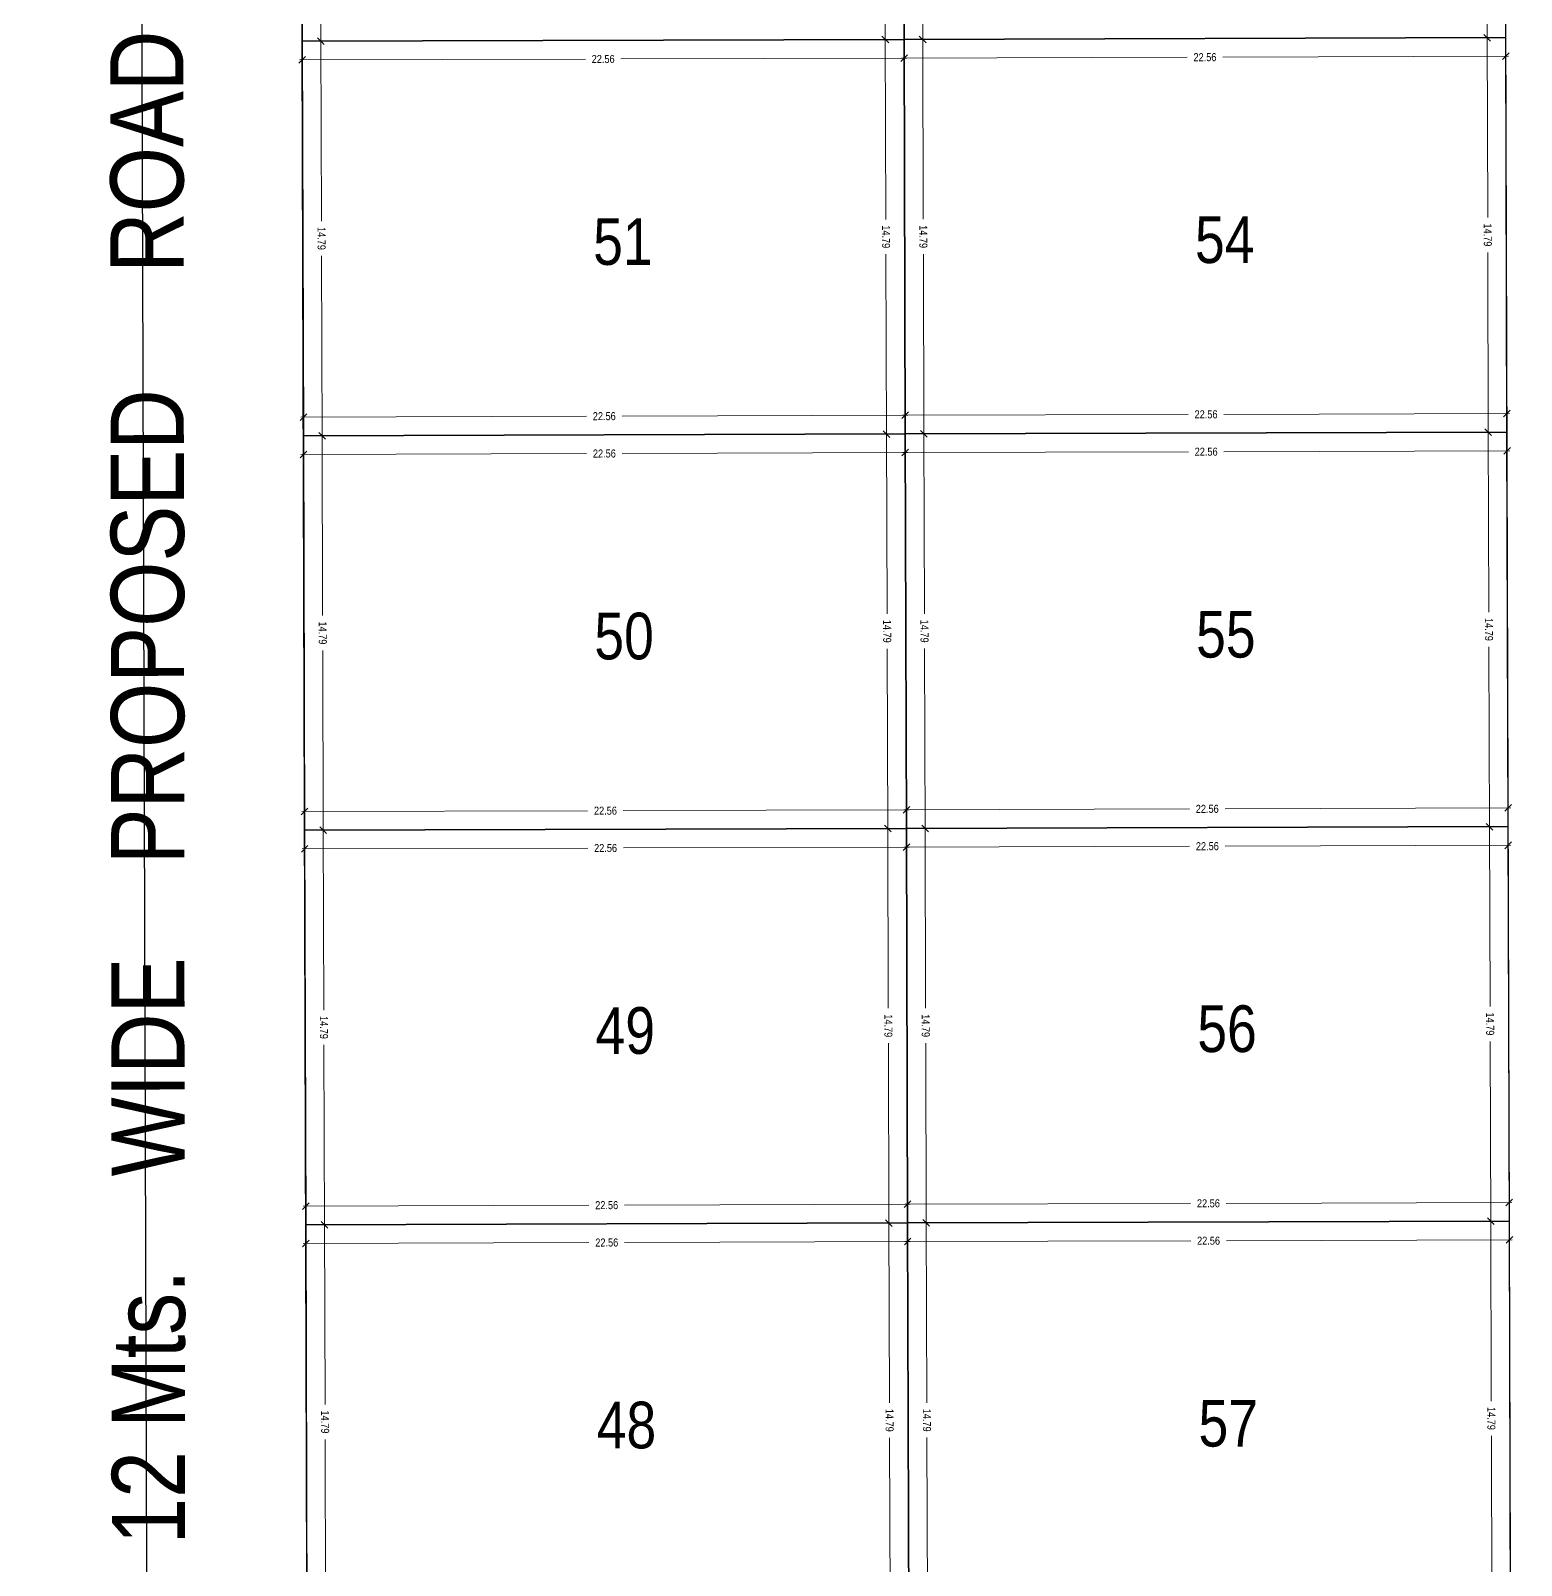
# Model space of a CAD drawing. Header units: millimetres. Extents: x 29397 to 29927, y 26123 to 26652.
# Drawn here: x 29638.2 to 29694.1, y 26311.1 to 26368.6 of the extents above; entities that cross this region are included whole.
import ezdxf
from ezdxf.enums import TextEntityAlignment as Align

# ---------------------------------------------------------------- set-up
doc = ezdxf.new("R2010")
doc.units = ezdxf.units.MM
doc.header["$LTSCALE"] = 0.3
doc.linetypes.add('CENTER', pattern=[0])
for name, color, linetype in [('_IndivSubPlot', 180, 'Continuous'), ('_IndivSubPlot_DIMENSION', 7, 'Continuous'), ('_InternalRoad', 3, 'Continuous')]:
    doc.layers.add(name, color=color, linetype=linetype)
doc.layers.get('0').off()
doc.styles.add('PreDCRFont', font='ARIALN.TTF')
doc.dimstyles.new('PDCR-PLOT-INT', dxfattribs={"dimtxt": 0.3, "dimasz": 0.25, "dimexe": 0.25, "dimexo": 0.25, "dimgap": 0.25, "dimtad": 0, "dimzin": 0, "dimdsep": 46, "dimtxsty": 'PreDCRFont', "dimblk": 'OBLIQUE', "dimcen": 0.5, "dimdle": 0.1, "dimadec": 0, "dimazin": 0, "dimtfac": 1, "dimtix": 1, "dimtofl": 0, "dimtmove": 1, "dimatfit": 1, "dimfxl": 1, "dimtolj": 1, "dimtzin": 0, "dimlwd": 15, "dimarcsym": 0})

# ---------------------------------------------------------------- blocks, each defined once
blk = doc.blocks.new('_Oblique')
at = {"color": 0, "linetype": 'ByBlock', "lineweight": -2}
blk.add_line((-0.5, -0.5), (0.5, 0.5), dxfattribs=at)
blk = doc.blocks.new('*D480')
at = {"layer": '_IndivSubPlot_DIMENSION', "color": 0, "lineweight": 15, "transparency": 16777216}
for p, q in [((29649.012, 26381.511), (29649.03, 26375.435)), ((29649.053, 26368.099), (29649.034, 26374.175))]:
    blk.add_line(p, q, dxfattribs=at)
at = {"layer": '_IndivSubPlot_DIMENSION', "color": 0, "lineweight": 15, "transparency": 16777216, "xscale": 0.25, "yscale": 0.25, "zscale": 0.25}
for p, rotation in [((29649.012, 26381.411), 90.17353337459723), ((29649.052, 26368.199), 270.1735333745972)]:
    blk.add_blockref('_Oblique', p, dxfattribs=dict(at, rotation=rotation))
at = {"layer": '_IndivSubPlot_DIMENSION', "color": 0, "lineweight": 15, "transparency": 16777216, "insert": (29649.032, 26374.805), "char_height": 0.3, "attachment_point": 5, "rotation": 270.17353, "style": 'PreDCRFont'}
blk.add_mtext('\\A1;13.21', dxfattribs=at)
blk = doc.blocks.new('*D482')
at = {"layer": '_IndivSubPlot_DIMENSION', "color": 0, "lineweight": 15, "transparency": 16777216}
for p, q in [((29670.161, 26385.109), (29670.185, 26377.29)), ((29670.212, 26368.163), (29670.189, 26375.981))]:
    blk.add_line(p, q, dxfattribs=at)
at = {"layer": '_IndivSubPlot_DIMENSION', "color": 0, "lineweight": 15, "transparency": 16777216, "xscale": 0.25, "yscale": 0.25, "zscale": 0.25}
for p, rotation in [((29670.161, 26385.009), 90.17353337461672), ((29670.212, 26368.263), 270.1735333746167)]:
    blk.add_blockref('_Oblique', p, dxfattribs=dict(at, rotation=rotation))
at = {"layer": '_IndivSubPlot_DIMENSION', "color": 0, "lineweight": 15, "transparency": 16777216, "insert": (29670.187, 26376.636), "char_height": 0.3, "attachment_point": 5, "rotation": 270.17353, "style": 'PreDCRFont'}
blk.add_mtext('\\A1;16.75', dxfattribs=at)
blk = doc.blocks.new('*D545')
at = {"layer": '_IndivSubPlot_DIMENSION', "color": 0, "lineweight": 15, "transparency": 16777216}
for p, q in [((29671.561, 26385.113), (29671.585, 26377.294)), ((29671.612, 26368.167), (29671.589, 26375.985))]:
    blk.add_line(p, q, dxfattribs=at)
at = {"layer": '_IndivSubPlot_DIMENSION', "color": 0, "lineweight": 15, "transparency": 16777216, "xscale": 0.25, "yscale": 0.25, "zscale": 0.25}
for p, rotation in [((29671.561, 26385.013), 90.17353337461677), ((29671.612, 26368.267), 270.1735333746168)]:
    blk.add_blockref('_Oblique', p, dxfattribs=dict(at, rotation=rotation))
at = {"layer": '_IndivSubPlot_DIMENSION', "color": 0, "lineweight": 15, "transparency": 16777216, "insert": (29671.587, 26376.64), "char_height": 0.3, "attachment_point": 5, "rotation": 270.17353, "style": 'PreDCRFont'}
blk.add_mtext('\\A1;16.75', dxfattribs=at)
blk = doc.blocks.new('*D547')
at = {"layer": '_IndivSubPlot_DIMENSION', "color": 0, "lineweight": 15, "transparency": 16777216}
for p, q in [((29692.729, 26382.71), (29692.748, 26376.125)), ((29692.772, 26368.231), (29692.752, 26374.817))]:
    blk.add_line(p, q, dxfattribs=at)
at = {"layer": '_IndivSubPlot_DIMENSION', "color": 0, "lineweight": 15, "transparency": 16777216, "xscale": 0.25, "yscale": 0.25, "zscale": 0.25}
for p, rotation in [((29692.729, 26382.61), 90.17353337461518), ((29692.772, 26368.331), 270.1735333746152)]:
    blk.add_blockref('_Oblique', p, dxfattribs=dict(at, rotation=rotation))
at = {"layer": '_IndivSubPlot_DIMENSION', "color": 0, "lineweight": 15, "transparency": 16777216, "insert": (29692.75, 26375.471), "char_height": 0.3, "attachment_point": 5, "rotation": 270.17353, "style": 'PreDCRFont'}
blk.add_mtext('\\A1;14.28', dxfattribs=at)
blk = doc.blocks.new('*D985')
at = {"layer": '_IndivSubPlot_DIMENSION', "color": 0, "lineweight": 15, "transparency": 16777216}
for p, q in [((29670.949, 26323.195), (29681.662, 26323.227)), ((29693.709, 26323.264), (29682.996, 26323.231))]:
    blk.add_line(p, q, dxfattribs=at)
at = {"layer": '_IndivSubPlot_DIMENSION', "color": 0, "lineweight": 15, "transparency": 16777216, "xscale": 0.25, "yscale": 0.25, "zscale": 0.25}
for p, rotation in [((29671.049, 26323.195), 180.1735333746284), ((29693.609, 26323.263), 0.1735333746283984)]:
    blk.add_blockref('_Oblique', p, dxfattribs=dict(at, rotation=rotation))
at = {"layer": '_IndivSubPlot_DIMENSION', "color": 0, "lineweight": 15, "transparency": 16777216, "insert": (29682.329, 26323.229), "char_height": 0.3, "attachment_point": 5, "rotation": 0.17353, "style": 'PreDCRFont'}
blk.add_mtext('\\A1;22.56', dxfattribs=at)
blk = doc.blocks.new('*D986')
at = {"layer": '_IndivSubPlot_DIMENSION', "color": 0, "lineweight": 15, "transparency": 16777216}
for p, q in [((29671.746, 26323.997), (29671.767, 26317.156)), ((29671.792, 26309.007), (29671.771, 26315.848))]:
    blk.add_line(p, q, dxfattribs=at)
at = {"layer": '_IndivSubPlot_DIMENSION', "color": 0, "lineweight": 15, "transparency": 16777216, "xscale": 0.25, "yscale": 0.25, "zscale": 0.25}
for p, rotation in [((29671.747, 26323.897), 90.17353337460429), ((29671.791, 26309.107), 270.1735333746042)]:
    blk.add_blockref('_Oblique', p, dxfattribs=dict(at, rotation=rotation))
at = {"layer": '_IndivSubPlot_DIMENSION', "color": 0, "lineweight": 15, "transparency": 16777216, "insert": (29671.769, 26316.502), "char_height": 0.3, "attachment_point": 5, "rotation": 270.17353, "style": 'PreDCRFont'}
blk.add_mtext('\\A1;14.79', dxfattribs=at)
blk = doc.blocks.new('*D988')
at = {"layer": '_IndivSubPlot_DIMENSION', "color": 0, "lineweight": 15, "transparency": 16777216}
for p, q in [((29692.906, 26324.061), (29692.927, 26317.22)), ((29692.952, 26309.071), (29692.931, 26315.912))]:
    blk.add_line(p, q, dxfattribs=at)
at = {"layer": '_IndivSubPlot_DIMENSION', "color": 0, "lineweight": 15, "transparency": 16777216, "xscale": 0.25, "yscale": 0.25, "zscale": 0.25}
for p, rotation in [((29692.906, 26323.961), 90.17353337460419), ((29692.951, 26309.171), 270.1735333746042)]:
    blk.add_blockref('_Oblique', p, dxfattribs=dict(at, rotation=rotation))
at = {"layer": '_IndivSubPlot_DIMENSION', "color": 0, "lineweight": 15, "transparency": 16777216, "insert": (29692.929, 26316.566), "char_height": 0.3, "attachment_point": 5, "rotation": 270.17353, "style": 'PreDCRFont'}
blk.add_mtext('\\A1;14.79', dxfattribs=at)
blk = doc.blocks.new('*D989')
at = {"layer": '_IndivSubPlot_DIMENSION', "color": 0, "lineweight": 15, "transparency": 16777216}
for p, q in [((29670.904, 26337.985), (29681.617, 26338.017)), ((29693.664, 26338.054), (29682.951, 26338.021))]:
    blk.add_line(p, q, dxfattribs=at)
at = {"layer": '_IndivSubPlot_DIMENSION', "color": 0, "lineweight": 15, "transparency": 16777216, "xscale": 0.25, "yscale": 0.25, "zscale": 0.25}
for p, rotation in [((29693.564, 26338.053), 0.1735333746283984), ((29671.004, 26337.985), 180.1735333746284)]:
    blk.add_blockref('_Oblique', p, dxfattribs=dict(at, rotation=rotation))
at = {"layer": '_IndivSubPlot_DIMENSION', "color": 0, "lineweight": 15, "transparency": 16777216, "insert": (29682.284, 26338.019), "char_height": 0.3, "attachment_point": 5, "rotation": 0.17353, "style": 'PreDCRFont'}
blk.add_mtext('\\A1;22.56', dxfattribs=at)
blk = doc.blocks.new('*D990')
at = {"layer": '_IndivSubPlot_DIMENSION', "color": 0, "lineweight": 15, "transparency": 16777216}
for p, q in [((29671.701, 26338.787), (29671.722, 26331.946)), ((29671.747, 26323.797), (29671.726, 26330.638))]:
    blk.add_line(p, q, dxfattribs=at)
at = {"layer": '_IndivSubPlot_DIMENSION', "color": 0, "lineweight": 15, "transparency": 16777216, "xscale": 0.25, "yscale": 0.25, "zscale": 0.25}
for p, rotation in [((29671.702, 26338.687), 90.17353337461829), ((29671.747, 26323.897), 270.1735333746183)]:
    blk.add_blockref('_Oblique', p, dxfattribs=dict(at, rotation=rotation))
at = {"layer": '_IndivSubPlot_DIMENSION', "color": 0, "lineweight": 15, "transparency": 16777216, "insert": (29671.724, 26331.292), "char_height": 0.3, "attachment_point": 5, "rotation": 270.17353, "style": 'PreDCRFont'}
blk.add_mtext('\\A1;14.79', dxfattribs=at)
blk = doc.blocks.new('*D991')
at = {"layer": '_IndivSubPlot_DIMENSION', "color": 0, "lineweight": 15, "transparency": 16777216}
for p, q in [((29670.944, 26324.595), (29681.657, 26324.627)), ((29693.704, 26324.664), (29682.991, 26324.631))]:
    blk.add_line(p, q, dxfattribs=at)
at = {"layer": '_IndivSubPlot_DIMENSION', "color": 0, "lineweight": 15, "transparency": 16777216, "xscale": 0.25, "yscale": 0.25, "zscale": 0.25}
for p, rotation in [((29671.044, 26324.595), 180.1735333746284), ((29693.604, 26324.663), 0.1735333746283658)]:
    blk.add_blockref('_Oblique', p, dxfattribs=dict(at, rotation=rotation))
at = {"layer": '_IndivSubPlot_DIMENSION', "color": 0, "lineweight": 15, "transparency": 16777216, "insert": (29682.324, 26324.629), "char_height": 0.3, "attachment_point": 5, "rotation": 0.17353, "style": 'PreDCRFont'}
blk.add_mtext('\\A1;22.56', dxfattribs=at)
blk = doc.blocks.new('*D992')
at = {"layer": '_IndivSubPlot_DIMENSION', "color": 0, "lineweight": 15, "transparency": 16777216}
for p, q in [((29692.861, 26338.851), (29692.882, 26332.01)), ((29692.907, 26323.861), (29692.886, 26330.702))]:
    blk.add_line(p, q, dxfattribs=at)
at = {"layer": '_IndivSubPlot_DIMENSION', "color": 0, "lineweight": 15, "transparency": 16777216, "xscale": 0.25, "yscale": 0.25, "zscale": 0.25}
for p, rotation in [((29692.862, 26338.751), 90.17353337461834), ((29692.906, 26323.961), 270.1735333746183)]:
    blk.add_blockref('_Oblique', p, dxfattribs=dict(at, rotation=rotation))
at = {"layer": '_IndivSubPlot_DIMENSION', "color": 0, "lineweight": 15, "transparency": 16777216, "insert": (29692.884, 26331.356), "char_height": 0.3, "attachment_point": 5, "rotation": 270.17353, "style": 'PreDCRFont'}
blk.add_mtext('\\A1;14.79', dxfattribs=at)
blk = doc.blocks.new('*D993')
at = {"layer": '_IndivSubPlot_DIMENSION', "color": 0, "lineweight": 15, "transparency": 16777216}
for p, q in [((29670.859, 26352.775), (29681.572, 26352.807)), ((29693.619, 26352.843), (29682.906, 26352.811))]:
    blk.add_line(p, q, dxfattribs=at)
at = {"layer": '_IndivSubPlot_DIMENSION', "color": 0, "lineweight": 15, "transparency": 16777216, "xscale": 0.25, "yscale": 0.25, "zscale": 0.25}
for p, rotation in [((29670.959, 26352.775), 180.1735333746191), ((29693.519, 26352.843), 0.1735333746191259)]:
    blk.add_blockref('_Oblique', p, dxfattribs=dict(at, rotation=rotation))
at = {"layer": '_IndivSubPlot_DIMENSION', "color": 0, "lineweight": 15, "transparency": 16777216, "insert": (29682.239, 26352.809), "char_height": 0.3, "attachment_point": 5, "rotation": 0.17353, "style": 'PreDCRFont'}
blk.add_mtext('\\A1;22.56', dxfattribs=at)
blk = doc.blocks.new('*D994')
at = {"layer": '_IndivSubPlot_DIMENSION', "color": 0, "lineweight": 15, "transparency": 16777216}
for p, q in [((29671.657, 26353.577), (29671.677, 26346.736)), ((29671.702, 26338.587), (29671.681, 26345.428))]:
    blk.add_line(p, q, dxfattribs=at)
at = {"layer": '_IndivSubPlot_DIMENSION', "color": 0, "lineweight": 15, "transparency": 16777216, "xscale": 0.25, "yscale": 0.25, "zscale": 0.25}
for p, rotation in [((29671.657, 26353.477), 90.17353337461844), ((29671.702, 26338.687), 270.1735333746184)]:
    blk.add_blockref('_Oblique', p, dxfattribs=dict(at, rotation=rotation))
at = {"layer": '_IndivSubPlot_DIMENSION', "color": 0, "lineweight": 15, "transparency": 16777216, "insert": (29671.679, 26346.082), "char_height": 0.3, "attachment_point": 5, "rotation": 270.17353, "style": 'PreDCRFont'}
blk.add_mtext('\\A1;14.79', dxfattribs=at)
blk = doc.blocks.new('*D995')
at = {"layer": '_IndivSubPlot_DIMENSION', "color": 0, "lineweight": 15, "transparency": 16777216}
for p, q in [((29670.9, 26339.385), (29681.613, 26339.417)), ((29693.66, 26339.453), (29682.947, 26339.421))]:
    blk.add_line(p, q, dxfattribs=at)
at = {"layer": '_IndivSubPlot_DIMENSION', "color": 0, "lineweight": 15, "transparency": 16777216, "xscale": 0.25, "yscale": 0.25, "zscale": 0.25}
for p, rotation in [((29671, 26339.385), 180.1735333746284), ((29693.56, 26339.453), 0.1735333746283658)]:
    blk.add_blockref('_Oblique', p, dxfattribs=dict(at, rotation=rotation))
at = {"layer": '_IndivSubPlot_DIMENSION', "color": 0, "lineweight": 15, "transparency": 16777216, "insert": (29682.28, 26339.419), "char_height": 0.3, "attachment_point": 5, "rotation": 0.17353, "style": 'PreDCRFont'}
blk.add_mtext('\\A1;22.56', dxfattribs=at)
blk = doc.blocks.new('*D996')
at = {"layer": '_IndivSubPlot_DIMENSION', "color": 0, "lineweight": 15, "transparency": 16777216}
for p, q in [((29692.817, 26353.641), (29692.837, 26346.8)), ((29692.862, 26338.651), (29692.841, 26345.492))]:
    blk.add_line(p, q, dxfattribs=at)
at = {"layer": '_IndivSubPlot_DIMENSION', "color": 0, "lineweight": 15, "transparency": 16777216, "xscale": 0.25, "yscale": 0.25, "zscale": 0.25}
for p, rotation in [((29692.817, 26353.541), 90.17353337460435), ((29692.862, 26338.751), 270.1735333746043)]:
    blk.add_blockref('_Oblique', p, dxfattribs=dict(at, rotation=rotation))
at = {"layer": '_IndivSubPlot_DIMENSION', "color": 0, "lineweight": 15, "transparency": 16777216, "insert": (29692.839, 26346.146), "char_height": 0.3, "attachment_point": 5, "rotation": 270.17353, "style": 'PreDCRFont'}
blk.add_mtext('\\A1;14.79', dxfattribs=at)
blk = doc.blocks.new('*D997')
at = {"layer": '_IndivSubPlot_DIMENSION', "color": 0, "lineweight": 15, "transparency": 16777216}
for p, q in [((29670.814, 26367.564), (29681.527, 26367.597)), ((29693.574, 26367.633), (29682.861, 26367.601))]:
    blk.add_line(p, q, dxfattribs=at)
at = {"layer": '_IndivSubPlot_DIMENSION', "color": 0, "lineweight": 15, "transparency": 16777216, "xscale": 0.25, "yscale": 0.25, "zscale": 0.25}
for p, rotation in [((29670.914, 26367.565), 180.1735333746098), ((29693.474, 26367.633), 0.1735333746098533)]:
    blk.add_blockref('_Oblique', p, dxfattribs=dict(at, rotation=rotation))
at = {"layer": '_IndivSubPlot_DIMENSION', "color": 0, "lineweight": 15, "transparency": 16777216, "insert": (29682.194, 26367.599), "char_height": 0.3, "attachment_point": 5, "rotation": 0.17353, "style": 'PreDCRFont'}
blk.add_mtext('\\A1;22.56', dxfattribs=at)
blk = doc.blocks.new('*D998')
at = {"layer": '_IndivSubPlot_DIMENSION', "color": 0, "lineweight": 15, "transparency": 16777216}
for p, q in [((29671.612, 26368.367), (29671.633, 26361.526)), ((29671.657, 26353.377), (29671.637, 26360.218))]:
    blk.add_line(p, q, dxfattribs=at)
at = {"layer": '_IndivSubPlot_DIMENSION', "color": 0, "lineweight": 15, "transparency": 16777216, "xscale": 0.25, "yscale": 0.25, "zscale": 0.25}
for p, rotation in [((29671.612, 26368.267), 90.17353337461844), ((29671.657, 26353.477), 270.1735333746184)]:
    blk.add_blockref('_Oblique', p, dxfattribs=dict(at, rotation=rotation))
at = {"layer": '_IndivSubPlot_DIMENSION', "color": 0, "lineweight": 15, "transparency": 16777216, "insert": (29671.635, 26360.872), "char_height": 0.3, "attachment_point": 5, "rotation": 270.17353, "style": 'PreDCRFont'}
blk.add_mtext('\\A1;14.79', dxfattribs=at)
blk = doc.blocks.new('*D999')
at = {"layer": '_IndivSubPlot_DIMENSION', "color": 0, "lineweight": 15, "transparency": 16777216}
for p, q in [((29670.855, 26354.174), (29681.568, 26354.207)), ((29693.615, 26354.243), (29682.902, 26354.211))]:
    blk.add_line(p, q, dxfattribs=at)
at = {"layer": '_IndivSubPlot_DIMENSION', "color": 0, "lineweight": 15, "transparency": 16777216, "xscale": 0.25, "yscale": 0.25, "zscale": 0.25}
for p, rotation in [((29670.955, 26354.175), 180.1735333746191), ((29693.515, 26354.243), 0.1735333746190914)]:
    blk.add_blockref('_Oblique', p, dxfattribs=dict(at, rotation=rotation))
at = {"layer": '_IndivSubPlot_DIMENSION', "color": 0, "lineweight": 15, "transparency": 16777216, "insert": (29682.235, 26354.209), "char_height": 0.3, "attachment_point": 5, "rotation": 0.17353, "style": 'PreDCRFont'}
blk.add_mtext('\\A1;22.56', dxfattribs=at)
blk = doc.blocks.new('*D1000')
at = {"layer": '_IndivSubPlot_DIMENSION', "color": 0, "lineweight": 15, "transparency": 16777216}
for p, q in [((29692.772, 26368.431), (29692.793, 26361.59)), ((29692.817, 26353.441), (29692.796, 26360.282))]:
    blk.add_line(p, q, dxfattribs=at)
at = {"layer": '_IndivSubPlot_DIMENSION', "color": 0, "lineweight": 15, "transparency": 16777216, "xscale": 0.25, "yscale": 0.25, "zscale": 0.25}
for p, rotation in [((29692.772, 26368.331), 90.17353337461847), ((29692.817, 26353.541), 270.1735333746185)]:
    blk.add_blockref('_Oblique', p, dxfattribs=dict(at, rotation=rotation))
at = {"layer": '_IndivSubPlot_DIMENSION', "color": 0, "lineweight": 15, "transparency": 16777216, "insert": (29692.794, 26360.936), "char_height": 0.3, "attachment_point": 5, "rotation": 270.17353, "style": 'PreDCRFont'}
blk.add_mtext('\\A1;14.79', dxfattribs=at)
blk = doc.blocks.new('*D1001')
at = {"layer": '_IndivSubPlot_DIMENSION', "color": 0, "lineweight": 15, "transparency": 16777216}
for p, q in [((29648.254, 26367.496), (29658.967, 26367.529)), ((29671.014, 26367.565), (29660.301, 26367.533))]:
    blk.add_line(p, q, dxfattribs=at)
at = {"layer": '_IndivSubPlot_DIMENSION', "color": 0, "lineweight": 15, "transparency": 16777216, "xscale": 0.25, "yscale": 0.25, "zscale": 0.25}
for p, rotation in [((29648.354, 26367.496), 180.1735333746098), ((29670.914, 26367.565), 0.1735333746098533)]:
    blk.add_blockref('_Oblique', p, dxfattribs=dict(at, rotation=rotation))
at = {"layer": '_IndivSubPlot_DIMENSION', "color": 0, "lineweight": 15, "transparency": 16777216, "insert": (29659.634, 26367.531), "char_height": 0.3, "attachment_point": 5, "rotation": 0.17353, "style": 'PreDCRFont'}
blk.add_mtext('\\A1;22.56', dxfattribs=at)
blk = doc.blocks.new('*D1002')
at = {"layer": '_IndivSubPlot_DIMENSION', "color": 0, "lineweight": 15, "transparency": 16777216}
for p, q in [((29649.052, 26368.299), (29649.073, 26361.457)), ((29649.097, 26353.309), (29649.077, 26360.15))]:
    blk.add_line(p, q, dxfattribs=at)
at = {"layer": '_IndivSubPlot_DIMENSION', "color": 0, "lineweight": 15, "transparency": 16777216, "xscale": 0.25, "yscale": 0.25, "zscale": 0.25}
for p, rotation in [((29649.052, 26368.199), 90.17353337461844), ((29649.097, 26353.409), 270.1735333746184)]:
    blk.add_blockref('_Oblique', p, dxfattribs=dict(at, rotation=rotation))
at = {"layer": '_IndivSubPlot_DIMENSION', "color": 0, "lineweight": 15, "transparency": 16777216, "insert": (29649.075, 26360.804), "char_height": 0.3, "attachment_point": 5, "rotation": 270.17353, "style": 'PreDCRFont'}
blk.add_mtext('\\A1;14.79', dxfattribs=at)
blk = doc.blocks.new('*D1003')
at = {"layer": '_IndivSubPlot_DIMENSION', "color": 0, "lineweight": 15, "transparency": 16777216}
for p, q in [((29648.295, 26354.106), (29659.008, 26354.139)), ((29671.055, 26354.175), (29660.342, 26354.143))]:
    blk.add_line(p, q, dxfattribs=at)
at = {"layer": '_IndivSubPlot_DIMENSION', "color": 0, "lineweight": 15, "transparency": 16777216, "xscale": 0.25, "yscale": 0.25, "zscale": 0.25}
for p, rotation in [((29670.955, 26354.175), 0.1735333746283658), ((29648.395, 26354.106), 180.1735333746284)]:
    blk.add_blockref('_Oblique', p, dxfattribs=dict(at, rotation=rotation))
at = {"layer": '_IndivSubPlot_DIMENSION', "color": 0, "lineweight": 15, "transparency": 16777216, "insert": (29659.675, 26354.141), "char_height": 0.3, "attachment_point": 5, "rotation": 0.17353, "style": 'PreDCRFont'}
blk.add_mtext('\\A1;22.56', dxfattribs=at)
blk = doc.blocks.new('*D1004')
at = {"layer": '_IndivSubPlot_DIMENSION', "color": 0, "lineweight": 15, "transparency": 16777216}
for p, q in [((29670.212, 26368.363), (29670.233, 26361.521)), ((29670.257, 26353.373), (29670.237, 26360.214))]:
    blk.add_line(p, q, dxfattribs=at)
at = {"layer": '_IndivSubPlot_DIMENSION', "color": 0, "lineweight": 15, "transparency": 16777216, "xscale": 0.25, "yscale": 0.25, "zscale": 0.25}
for p, rotation in [((29670.212, 26368.263), 90.17353337461844), ((29670.257, 26353.473), 270.1735333746184)]:
    blk.add_blockref('_Oblique', p, dxfattribs=dict(at, rotation=rotation))
at = {"layer": '_IndivSubPlot_DIMENSION', "color": 0, "lineweight": 15, "transparency": 16777216, "insert": (29670.235, 26360.868), "char_height": 0.3, "attachment_point": 5, "rotation": 270.17353, "style": 'PreDCRFont'}
blk.add_mtext('\\A1;14.79', dxfattribs=at)
blk = doc.blocks.new('*D1005')
at = {"layer": '_IndivSubPlot_DIMENSION', "color": 0, "lineweight": 15, "transparency": 16777216}
for p, q in [((29648.299, 26352.706), (29659.012, 26352.739)), ((29671.059, 26352.775), (29660.346, 26352.743))]:
    blk.add_line(p, q, dxfattribs=at)
at = {"layer": '_IndivSubPlot_DIMENSION', "color": 0, "lineweight": 15, "transparency": 16777216, "xscale": 0.25, "yscale": 0.25, "zscale": 0.25}
for p, rotation in [((29648.399, 26352.706), 180.1735333746284), ((29670.959, 26352.775), 0.1735333746283984)]:
    blk.add_blockref('_Oblique', p, dxfattribs=dict(at, rotation=rotation))
at = {"layer": '_IndivSubPlot_DIMENSION', "color": 0, "lineweight": 15, "transparency": 16777216, "insert": (29659.679, 26352.741), "char_height": 0.3, "attachment_point": 5, "rotation": 0.17353, "style": 'PreDCRFont'}
blk.add_mtext('\\A1;22.56', dxfattribs=at)
blk = doc.blocks.new('*D1006')
at = {"layer": '_IndivSubPlot_DIMENSION', "color": 0, "lineweight": 15, "transparency": 16777216}
for p, q in [((29649.097, 26353.509), (29649.118, 26346.667)), ((29649.142, 26338.519), (29649.121, 26345.36))]:
    blk.add_line(p, q, dxfattribs=at)
at = {"layer": '_IndivSubPlot_DIMENSION', "color": 0, "lineweight": 15, "transparency": 16777216, "xscale": 0.25, "yscale": 0.25, "zscale": 0.25}
for p, rotation in [((29649.097, 26353.409), 90.17353337461844), ((29649.142, 26338.619), 270.1735333746184)]:
    blk.add_blockref('_Oblique', p, dxfattribs=dict(at, rotation=rotation))
at = {"layer": '_IndivSubPlot_DIMENSION', "color": 0, "lineweight": 15, "transparency": 16777216, "insert": (29649.119, 26346.014), "char_height": 0.3, "attachment_point": 5, "rotation": 270.17353, "style": 'PreDCRFont'}
blk.add_mtext('\\A1;14.79', dxfattribs=at)
blk = doc.blocks.new('*D1007')
at = {"layer": '_IndivSubPlot_DIMENSION', "color": 0, "lineweight": 15, "transparency": 16777216}
for p, q in [((29648.34, 26339.316), (29659.053, 26339.349)), ((29671.1, 26339.385), (29660.387, 26339.353))]:
    blk.add_line(p, q, dxfattribs=at)
at = {"layer": '_IndivSubPlot_DIMENSION', "color": 0, "lineweight": 15, "transparency": 16777216, "xscale": 0.25, "yscale": 0.25, "zscale": 0.25}
for p, rotation in [((29648.44, 26339.317), 180.1735333746284), ((29671, 26339.385), 0.1735333746283658)]:
    blk.add_blockref('_Oblique', p, dxfattribs=dict(at, rotation=rotation))
at = {"layer": '_IndivSubPlot_DIMENSION', "color": 0, "lineweight": 15, "transparency": 16777216, "insert": (29659.72, 26339.351), "char_height": 0.3, "attachment_point": 5, "rotation": 0.17353, "style": 'PreDCRFont'}
blk.add_mtext('\\A1;22.56', dxfattribs=at)
blk = doc.blocks.new('*D1008')
at = {"layer": '_IndivSubPlot_DIMENSION', "color": 0, "lineweight": 15, "transparency": 16777216}
for p, q in [((29670.257, 26353.573), (29670.277, 26346.732)), ((29670.302, 26338.583), (29670.281, 26345.424))]:
    blk.add_line(p, q, dxfattribs=at)
at = {"layer": '_IndivSubPlot_DIMENSION', "color": 0, "lineweight": 15, "transparency": 16777216, "xscale": 0.25, "yscale": 0.25, "zscale": 0.25}
for p, rotation in [((29670.257, 26353.473), 90.1735333746184), ((29670.302, 26338.683), 270.1735333746184)]:
    blk.add_blockref('_Oblique', p, dxfattribs=dict(at, rotation=rotation))
at = {"layer": '_IndivSubPlot_DIMENSION', "color": 0, "lineweight": 15, "transparency": 16777216, "insert": (29670.279, 26346.078), "char_height": 0.3, "attachment_point": 5, "rotation": 270.17353, "style": 'PreDCRFont'}
blk.add_mtext('\\A1;14.79', dxfattribs=at)
blk = doc.blocks.new('*D1009')
at = {"layer": '_IndivSubPlot_DIMENSION', "color": 0, "lineweight": 15, "transparency": 16777216}
for p, q in [((29648.344, 26337.916), (29659.057, 26337.949)), ((29671.104, 26337.985), (29660.391, 26337.953))]:
    blk.add_line(p, q, dxfattribs=at)
at = {"layer": '_IndivSubPlot_DIMENSION', "color": 0, "lineweight": 15, "transparency": 16777216, "xscale": 0.25, "yscale": 0.25, "zscale": 0.25}
for p, rotation in [((29648.444, 26337.917), 180.1735333746284), ((29671.004, 26337.985), 0.1735333746283984)]:
    blk.add_blockref('_Oblique', p, dxfattribs=dict(at, rotation=rotation))
at = {"layer": '_IndivSubPlot_DIMENSION', "color": 0, "lineweight": 15, "transparency": 16777216, "insert": (29659.724, 26337.951), "char_height": 0.3, "attachment_point": 5, "rotation": 0.17353, "style": 'PreDCRFont'}
blk.add_mtext('\\A1;22.56', dxfattribs=at)
blk = doc.blocks.new('*D1010')
at = {"layer": '_IndivSubPlot_DIMENSION', "color": 0, "lineweight": 15, "transparency": 16777216}
for p, q in [((29649.142, 26338.719), (29649.162, 26331.878)), ((29649.187, 26323.729), (29649.166, 26330.57))]:
    blk.add_line(p, q, dxfattribs=at)
at = {"layer": '_IndivSubPlot_DIMENSION', "color": 0, "lineweight": 15, "transparency": 16777216, "xscale": 0.25, "yscale": 0.25, "zscale": 0.25}
for p, rotation in [((29649.142, 26338.619), 90.17353337461844), ((29649.187, 26323.829), 270.1735333746184)]:
    blk.add_blockref('_Oblique', p, dxfattribs=dict(at, rotation=rotation))
at = {"layer": '_IndivSubPlot_DIMENSION', "color": 0, "lineweight": 15, "transparency": 16777216, "insert": (29649.164, 26331.224), "char_height": 0.3, "attachment_point": 5, "rotation": 270.17353, "style": 'PreDCRFont'}
blk.add_mtext('\\A1;14.79', dxfattribs=at)
blk = doc.blocks.new('*D1011')
at = {"layer": '_IndivSubPlot_DIMENSION', "color": 0, "lineweight": 15, "transparency": 16777216}
for p, q in [((29648.385, 26324.526), (29659.097, 26324.559)), ((29671.144, 26324.595), (29660.432, 26324.563))]:
    blk.add_line(p, q, dxfattribs=at)
at = {"layer": '_IndivSubPlot_DIMENSION', "color": 0, "lineweight": 15, "transparency": 16777216, "xscale": 0.25, "yscale": 0.25, "zscale": 0.25}
for p, rotation in [((29648.485, 26324.527), 180.1735333746192), ((29671.044, 26324.595), 0.1735333746191295)]:
    blk.add_blockref('_Oblique', p, dxfattribs=dict(at, rotation=rotation))
at = {"layer": '_IndivSubPlot_DIMENSION', "color": 0, "lineweight": 15, "transparency": 16777216, "insert": (29659.765, 26324.561), "char_height": 0.3, "attachment_point": 5, "rotation": 0.17353, "style": 'PreDCRFont'}
blk.add_mtext('\\A1;22.56', dxfattribs=at)
blk = doc.blocks.new('*D1012')
at = {"layer": '_IndivSubPlot_DIMENSION', "color": 0, "lineweight": 15, "transparency": 16777216}
for p, q in [((29670.301, 26338.783), (29670.322, 26331.942)), ((29670.347, 26323.793), (29670.326, 26330.634))]:
    blk.add_line(p, q, dxfattribs=at)
at = {"layer": '_IndivSubPlot_DIMENSION', "color": 0, "lineweight": 15, "transparency": 16777216, "xscale": 0.25, "yscale": 0.25, "zscale": 0.25}
for p, rotation in [((29670.302, 26338.683), 90.17353337461834), ((29670.347, 26323.893), 270.1735333746183)]:
    blk.add_blockref('_Oblique', p, dxfattribs=dict(at, rotation=rotation))
at = {"layer": '_IndivSubPlot_DIMENSION', "color": 0, "lineweight": 15, "transparency": 16777216, "insert": (29670.324, 26331.288), "char_height": 0.3, "attachment_point": 5, "rotation": 270.17353, "style": 'PreDCRFont'}
blk.add_mtext('\\A1;14.79', dxfattribs=at)
blk = doc.blocks.new('*D1013')
at = {"layer": '_IndivSubPlot_DIMENSION', "color": 0, "lineweight": 15, "transparency": 16777216}
for p, q in [((29648.389, 26323.126), (29659.102, 26323.159)), ((29671.149, 26323.195), (29660.436, 26323.163))]:
    blk.add_line(p, q, dxfattribs=at)
at = {"layer": '_IndivSubPlot_DIMENSION', "color": 0, "lineweight": 15, "transparency": 16777216, "xscale": 0.25, "yscale": 0.25, "zscale": 0.25}
for p, rotation in [((29648.489, 26323.127), 180.1735333746191), ((29671.049, 26323.195), 0.1735333746191259)]:
    blk.add_blockref('_Oblique', p, dxfattribs=dict(at, rotation=rotation))
at = {"layer": '_IndivSubPlot_DIMENSION', "color": 0, "lineweight": 15, "transparency": 16777216, "insert": (29659.769, 26323.161), "char_height": 0.3, "attachment_point": 5, "rotation": 0.17353, "style": 'PreDCRFont'}
blk.add_mtext('\\A1;22.56', dxfattribs=at)
blk = doc.blocks.new('*D1014')
at = {"layer": '_IndivSubPlot_DIMENSION', "color": 0, "lineweight": 15, "transparency": 16777216}
for p, q in [((29649.186, 26323.929), (29649.207, 26317.088)), ((29649.232, 26308.939), (29649.211, 26315.78))]:
    blk.add_line(p, q, dxfattribs=at)
at = {"layer": '_IndivSubPlot_DIMENSION', "color": 0, "lineweight": 15, "transparency": 16777216, "xscale": 0.25, "yscale": 0.25, "zscale": 0.25}
for p, rotation in [((29649.187, 26323.829), 90.17353337460429), ((29649.231, 26309.039), 270.1735333746042)]:
    blk.add_blockref('_Oblique', p, dxfattribs=dict(at, rotation=rotation))
at = {"layer": '_IndivSubPlot_DIMENSION', "color": 0, "lineweight": 15, "transparency": 16777216, "insert": (29649.209, 26316.434), "char_height": 0.3, "attachment_point": 5, "rotation": 270.17353, "style": 'PreDCRFont'}
blk.add_mtext('\\A1;14.79', dxfattribs=at)
blk = doc.blocks.new('*D1016')
at = {"layer": '_IndivSubPlot_DIMENSION', "color": 0, "lineweight": 15, "transparency": 16777216}
for p, q in [((29670.346, 26323.993), (29670.367, 26317.152)), ((29670.392, 26309.003), (29670.371, 26315.844))]:
    blk.add_line(p, q, dxfattribs=at)
at = {"layer": '_IndivSubPlot_DIMENSION', "color": 0, "lineweight": 15, "transparency": 16777216, "xscale": 0.25, "yscale": 0.25, "zscale": 0.25}
for p, rotation in [((29670.347, 26323.893), 90.17353337460423), ((29670.391, 26309.103), 270.1735333746042)]:
    blk.add_blockref('_Oblique', p, dxfattribs=dict(at, rotation=rotation))
at = {"layer": '_IndivSubPlot_DIMENSION', "color": 0, "lineweight": 15, "transparency": 16777216, "insert": (29670.369, 26316.498), "char_height": 0.3, "attachment_point": 5, "rotation": 270.17353, "style": 'PreDCRFont'}
blk.add_mtext('\\A1;14.79', dxfattribs=at)

msp = doc.modelspace()

# ---------------------------------------------------------------- linework, layer by layer
at = {"layer": '_IndivSubPlot'}
for points in [[(29648.312, 26381.409), (29648.352, 26368.196), (29670.912, 26368.265), (29670.861, 26385.011)], [(29670.861, 26385.011), (29670.912, 26368.265), (29693.472, 26368.333), (29693.429, 26382.613)]]:
    msp.add_lwpolyline(points, dxfattribs=at)
for points in [[(29670.912, 26368.265), (29648.352, 26368.196), (29648.397, 26353.406), (29670.957, 26353.475)], [(29693.472, 26368.333), (29670.912, 26368.265), (29670.957, 26353.475), (29693.517, 26353.543)], [(29670.957, 26353.475), (29648.397, 26353.406), (29648.442, 26338.617), (29671.002, 26338.685)], [(29693.517, 26353.543), (29670.957, 26353.475), (29671.002, 26338.685), (29693.562, 26338.753)], [(29693.562, 26338.753), (29671.002, 26338.685), (29671.047, 26323.895), (29693.606, 26323.963)], [(29671.002, 26338.685), (29648.442, 26338.617), (29648.487, 26323.827), (29671.047, 26323.895)], [(29671.047, 26323.895), (29648.487, 26323.827), (29648.531, 26309.037), (29671.091, 26309.105)], [(29693.606, 26323.963), (29671.047, 26323.895), (29671.091, 26309.105), (29693.651, 26309.173)]]:
    msp.add_lwpolyline(points, close=True, dxfattribs=at)
at = {"layer": '_InternalRoad'}
for points in [[(29693.42, 26385.613), (29705.419, 26385.933), (29705.66, 26306.42), (29725.503, 26306.48), (29825.18, 26310.138), (29825.589, 26298.145), (29725.742, 26294.48), (29693.696, 26294.383)], [(29648.303, 26384.409), (29636.304, 26384.089), (29636.576, 26294.21), (29648.576, 26294.247)]]:
    msp.add_lwpolyline(points, close=True, dxfattribs=at)
at = {"layer": '_InternalRoad', "linetype": 'CENTER'}
msp.add_lwpolyline([(29642.576, 26294.229), (29642.304, 26384.249)], dxfattribs=at)

# ---------------------------------------------------------------- texts
at = {"layer": '_IndivSubPlot', "lineweight": 30, "style": 'PreDCRFont'}
for s, p in [('51', (29660.374, 26360.69)), ('54', (29682.934, 26360.758)), ('55', (29682.978, 26345.968)), ('50', (29660.418, 26345.9)), ('49', (29660.463, 26331.11)), ('56', (29683.023, 26331.178)), ('48', (29660.508, 26316.32)), ('57', (29683.068, 26316.388))]:
    msp.add_text(s, height=1.75, dxfattribs=at).set_placement(p, align=Align.MIDDLE_CENTER)
at = {"layer": '_InternalRoad', "lineweight": 30, "style": 'PreDCRFont'}
msp.add_text('    12 Mts.    WIDE    PROPOSED     ROAD', height=2.7432, rotation=90.06745, dxfattribs=at).set_placement((29643.967, 26308.349))

# ---------------------------------------------------------------- dimensions: what is measured, and where the dimension line sits
at = {"layer": '_IndivSubPlot_DIMENSION', "lineweight": 15}
for p1, p2, text, picture, middle in [((29670.212, 26368.263), (29670.161, 26385.009), '16.75', '*D482', (29670.187, 26376.636)), ((29671.561, 26385.013), (29671.612, 26368.267), '16.75', '*D545', (29671.587, 26376.64)), ((29692.772, 26368.331), (29692.729, 26382.61), '14.28', '*D547', (29692.75, 26375.471)), ((29649.012, 26381.411), (29649.052, 26368.199), '13.21', '*D480', (29649.032, 26374.805)), ((29649.052, 26368.199), (29649.097, 26353.409), '14.79', '*D1002', (29649.075, 26360.804)), ((29670.257, 26353.473), (29670.212, 26368.263), '14.79', '*D1004', (29670.235, 26360.868)), ((29671.612, 26368.267), (29671.657, 26353.477), '14.79', '*D998', (29671.635, 26360.872)), ((29692.817, 26353.541), (29692.772, 26368.331), '14.79', '*D1000', (29692.794, 26360.936)), ((29670.914, 26367.565), (29648.354, 26367.496), '22.56', '*D1001', (29659.634, 26367.531)), ((29693.474, 26367.633), (29670.914, 26367.565), '22.56', '*D997', (29682.194, 26367.599)), ((29648.395, 26354.106), (29670.955, 26354.175), '22.56', '*D1003', (29659.675, 26354.141)), ((29670.955, 26354.175), (29693.515, 26354.243), '22.56', '*D999', (29682.235, 26354.209)), ((29649.097, 26353.409), (29649.142, 26338.619), '14.79', '*D1006', (29649.119, 26346.014)), ((29670.302, 26338.683), (29670.257, 26353.473), '14.79', '*D1008', (29670.279, 26346.078)), ((29671.657, 26353.477), (29671.702, 26338.687), '14.79', '*D994', (29671.679, 26346.082)), ((29692.862, 26338.751), (29692.817, 26353.541), '14.79', '*D996', (29692.839, 26346.146)), ((29670.959, 26352.775), (29648.399, 26352.706), '22.56', '*D1005', (29659.679, 26352.741)), ((29693.519, 26352.843), (29670.959, 26352.775), '22.56', '*D993', (29682.239, 26352.809)), ((29648.44, 26339.317), (29671, 26339.385), '22.56', '*D1007', (29659.72, 26339.351)), ((29671, 26339.385), (29693.56, 26339.453), '22.56', '*D995', (29682.28, 26339.419)), ((29670.347, 26323.893), (29670.302, 26338.683), '14.79', '*D1012', (29670.324, 26331.288)), ((29671.702, 26338.687), (29671.747, 26323.897), '14.79', '*D990', (29671.724, 26331.292)), ((29692.906, 26323.961), (29692.862, 26338.751), '14.79', '*D992', (29692.884, 26331.356)), ((29649.142, 26338.619), (29649.187, 26323.829), '14.79', '*D1010', (29649.164, 26331.224)), ((29693.564, 26338.053), (29671.004, 26337.985), '22.56', '*D989', (29682.284, 26338.019)), ((29671.004, 26337.985), (29648.444, 26337.917), '22.56', '*D1009', (29659.724, 26337.951)), ((29648.485, 26324.527), (29671.044, 26324.595), '22.56', '*D1011', (29659.765, 26324.561)), ((29671.044, 26324.595), (29693.604, 26324.663), '22.56', '*D991', (29682.324, 26324.629)), ((29649.187, 26323.829), (29649.231, 26309.039), '14.79', '*D1014', (29649.209, 26316.434)), ((29670.391, 26309.103), (29670.347, 26323.893), '14.79', '*D1016', (29670.369, 26316.498)), ((29671.747, 26323.897), (29671.791, 26309.107), '14.79', '*D986', (29671.769, 26316.502)), ((29692.951, 26309.171), (29692.906, 26323.961), '14.79', '*D988', (29692.929, 26316.566)), ((29671.049, 26323.195), (29648.489, 26323.127), '22.56', '*D1013', (29659.769, 26323.161)), ((29693.609, 26323.263), (29671.049, 26323.195), '22.56', '*D985', (29682.329, 26323.229))]:
    dim = msp.add_aligned_dim(p1=p1, p2=p2, distance=0, text=text, dimstyle='PDCR-PLOT-INT', dxfattribs=at)
    dim.commit()
    dim.dimension.update_dxf_attribs({"geometry": picture, "text_midpoint": middle})

doc.saveas('drawing.dxf')
